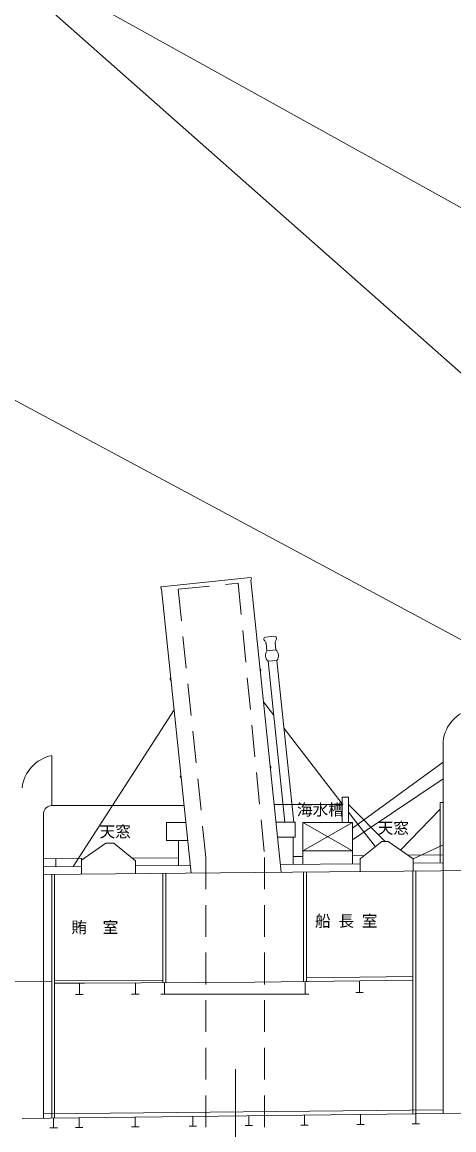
# Model space of a CAD drawing. Units: millimetres, scale not verified. Extents: x -51050 to 51050, y -29700 to 29700.
# Drawn here: x -8072 to 570, y -14981 to 7188 of the extents above; entities that cross this region are included whole.
import ezdxf
from ezdxf.enums import TextEntityAlignment as Align

# ---------------------------------------------------------------- set-up
doc = ezdxf.new("R2010")
doc.units = ezdxf.units.MM
doc.header["$LTSCALE"] = 100
doc.linetypes.add('USER1', pattern=[50.8, 31.75, -6.35, 6.35, -6.35])
doc.linetypes.add('USER2', pattern=[9.525, 6.35, -3.175])
doc.layers.add('0-3_keijou', color=7, linetype='Continuous', lineweight=18)
doc.layers.add('0-6_center', color=7, linetype='USER1', lineweight=18)
doc.layers.add('0-5_text', color=7, linetype='Continuous')
doc.styles.add('ＭＳ ゴシック', font='')
doc.styles.get('ＭＳ ゴシック').set_extended_font_data('MS Gothic')

msp = doc.modelspace()

# ---------------------------------------------------------------- linework, layer by layer
at = {"layer": '0-3_keijou'}
for p, q in [((-9333.6, 9047.4), (12361, -2981.6)), ((-9333.6, 9047.4), (12822.8, -10546.2)), ((-9272.1, 179.2), (12243.5, -11356)), ((-3499.5, -3924.2), (-5287.1, -4109.9)), ((-3494.1, -3976.7), (-2886.8, -9823.7)), ((-5281.6, -4162.3), (-4691.9, -9840.3)), ((-3200, -5120.7), (-3021.9, -5102.2)), ((-3187.3, -5243), (-3171.9, -5392)), ((-3187.3, -5243), (-3171.9, -5392)), ((-3009.1, -5224.5), (-2993.7, -5373.5)), ((-3171.9, -5392), (-2993.7, -5373.5)), ((-3149.9, -5603.5), (-2971.7, -5585)), ((-3149.9, -5603.5), (-2815.3, -8824.8)), ((-2971.7, -5585), (-2635.2, -8824.8)), ((-3038.6, -6675.5), (-3241, -6413.1)), ((-5031.1, -6574.4), (-7054.1, -9711.6)), ((-1666.3, -8453.8), (-2830.4, -6945.2)), ((356.5, -7205.1), (356.5, -14654)), ((-7480, -7488.9), (-7480, -8489)), ((356.5, -7620.4), (-1460.2, -8941)), ((-7645.6, -8641.9), (-7645.6, -14747.1)), ((-7480, -8489), (-4832.2, -8489)), ((-3025.4, -8471.3), (-1666.3, -8471.3)), ((-1536.3, -8466), (-807.9, -9209.5)), ((-1001.7, -9315.1), (-1536.3, -8622.2)), ((-496.2, -9384), (298.2, -8565.2)), ((-5183.1, -8828.7), (-4796.9, -8828.7)), ((-5183.1, -8828.7), (-5183.1, -9186.6)), ((-2990.5, -8824.8), (-2604.3, -8824.8)), ((-2604.3, -8824.8), (-2604.3, -9126)), ((-2453.1, -8827.5), (-2453.1, -9666.3)), ((-1460.2, -8827.5), (-2453.1, -8827.5)), ((-2453.1, -8827.5), (-1460.2, -9396.5)), ((-1460.2, -8827.5), (-1460.2, -9656)), ((-6882.4, -9583.8), (-6399, -9244.7)), ((-6234.5, -9243.5), (-6399, -9244.7)), ((-5802.4, -9598.4), (-6234.5, -9243.5)), ((-5183.1, -9186.6), (-4759.8, -9186.6)), ((-4940.9, -9186.6), (-4940.9, -9690.8)), ((-2959.2, -9126), (-2604.3, -9126)), ((-2646.1, -9126), (-2646.1, -9668.2)), ((-1306.9, -9559.4), (-870.4, -9210)), ((-745.5, -9209.1), (-870.4, -9210)), ((-247, -9558.9), (-745.5, -9209.1)), ((356.5, -9276.5), (-247, -9558.9)), ((-2453.1, -9506.9), (-2646.1, -9509.1)), ((-1224, -9493), (-1460.2, -9495.7)), ((356.5, -9475.1), (-355, -9483.2)), ((-6882.4, -9544.1), (-7645.6, -9555.2)), ((-6882.4, -9709.9), (-7645.6, -9717.5)), ((-7400.8, -9551.6), (-7400.8, -9715.1)), ((-6882.4, -9544.1), (-6882.4, -9861.5)), ((-4940.9, -9536.4), (-5869.8, -9543.1)), ((-5802.4, -9598.4), (-5802.4, -9851.1)), ((-4707.6, -9688.5), (-5802.4, -9699.3)), ((-1306.9, -9655), (-2902.7, -9670.7)), ((-1306.9, -9559.4), (-1306.9, -9807.5)), ((-247, -9558.9), (-247, -9797.3)), ((356.5, -9638.6), (-247, -9644.5)), ((-7480.8, -9867.3), (-7480.8, -14745.2)), ((-7423.1, -14744.5), (-7423.1, -9866.8)), ((-5254.5, -9845.8), (-5254.5, -12035)), ((-5196.8, -12034.7), (-5196.8, -9845.2)), ((-2440.9, -9820.1), (-2440.9, -12014.3)), ((-2383.2, -12013.5), (-2383.2, -9819.6)), ((-248.6, -9802.4), (-248.6, -14661.1)), ((-190.9, -14662.9), (-190.9, -9801.9)), ((-248.6, -11909.3), (-2383.2, -11936)), ((-5254.5, -11982.2), (-7423.1, -11992.2)), ((-6927.6, -12273), (-6927.6, -12043)), ((-5805.9, -12267.5), (-5805.9, -12037.5)), ((-5224.3, -12264.8), (-5224.3, -12034.8)), ((-2405.1, -12264.8), (-2405.1, -12013.8)), ((-1319.3, -12230.2), (-1319.3, -12000.2)), ((-7002.6, -12273), (-6852.6, -12273)), ((-5880.9, -12267.5), (-5730.9, -12267.5)), ((-5299.3, -12264.8), (-5149.3, -12264.8)), ((-5149.3, -12264.8), (-2480.1, -12264.8)), ((-2480.1, -12264.8), (-2330.1, -12264.8)), ((-1394.3, -12230.2), (-1244.3, -12230.2)), ((356.5, -14580.9), (-7645.6, -14658)), ((4360.8, -14589), (356.5, -14654)), ((356.5, -14654), (-8072.5, -14752.1)), ((-7441.8, -14942.4), (-7441.8, -14744.8)), ((-6930.7, -14936.4), (-6930.7, -14738.8)), ((-5807.7, -14923.4), (-5807.7, -14725.7)), ((-4656.8, -14910), (-4656.8, -14712.4)), ((-3533.7, -14896.9), (-3533.7, -14699.3)), ((-2419.4, -14883.9), (-2419.4, -14686.3)), ((-1298.7, -14870.9), (-1298.7, -14673.3)), ((-190.9, -14858), (-190.9, -14660.4)), ((-7516.8, -14942.4), (-7366.8, -14942.4)), ((-7005.7, -14936.4), (-6855.7, -14936.4)), ((-5882.7, -14923.4), (-5732.7, -14923.4)), ((-4731.8, -14910), (-4581.8, -14910)), ((-3608.7, -14896.9), (-3458.7, -14896.9)), ((-2494.4, -14883.9), (-2344.4, -14883.9)), ((-1373.7, -14870.9), (-1223.7, -14870.9)), ((-265.9, -14858), (-115.9, -14858))]:
    msp.add_line(p, q, dxfattribs=at)
at = {"layer": '0-3_keijou', "linetype": 'USER2'}
for p, q in [((-4951.2, -4162.7), (-3747.9, -4037.8)), ((-3747.9, -4037.8), (-3217.6, -9528.9)), ((-3217.6, -9528.9), (-3217.6, -15019))]:
    msp.add_line(p, q, dxfattribs=at)
msp.add_lwpolyline([(-4951.2, -4162.7), (-4393.8, -9528.9), (-4393.8, -15019)], dxfattribs=at)
at = {"layer": '0-3_keijou'}
for points in [[(-1460.2, -9175.8), (-1187.2, -8990.7), (356.5, -7958.4)], [(-1666.3, -8827.5), (-1666.3, -8319.3), (-1536.3, -8319.3), (-1536.3, -8827.5)], [(356.5, -8429.3), (298.2, -8429.3), (298.2, -9639.1)], [(-1460.2, -9396.5), (-2453.1, -9396.5), (-1460.2, -8827.5)], [(1049.6, -9791.9), (-3402.2, -9827.8), (-6901.7, -9861.7), (-7645.6, -9868.9)], [(-7480.8, -12010.4), (-13478.5, -12038.2), (-14684.7, -12049.7)], [(-248.6, -11986.9), (-3417.1, -12026.5), (-6821.4, -12042.2), (-7423.1, -12046.7)]]:
    msp.add_lwpolyline(points, dxfattribs=at)
for centre, radius, start, end in [((-3515.1, -3952.3), 32.1, 310.82296, 61.03627), ((-5266, -4134.2), 32.1, 130.82296, 241.03627), ((-3190, -5164.8), 45.3, 102.81881, 176.16074), ((-3176.6, -5153.8), 59.2, 187.74796, 226.39131), ((-3334.6, -5305.5), 160, 22.99736, 42.87243), ((-3022.6, -5147.4), 45.3, 15.69849, 89.04042), ((-2852.2, -5255.4), 160, 148.9868, 168.86187), ((-3038, -5139.4), 59.2, 325.46792, 4.11127), ((-3038.3, -5485.1), 162.7, 145.13516, 226.72408), ((-3105.2, -5492), 162.7, 325.13516, 46.72408), ((-3325.3, -5779.7), 32.1, 310.82296, 61.03627), ((-5076.2, -5961.5), 32.1, 130.82296, 241.03627), ((1100.1, -7288.2), 748.3, 101.65308, 173.61864), ((-7328.8, -8221.8), 748.3, 101.65308, 173.61864), ((-3122.9, -7727.9), 32.1, 310.82296, 61.03627), ((-4873.9, -7909.8), 32.1, 130.82296, 241.03627), ((-7462.9, -8673.7), 185.5, 95.29739, 170.10799)]:
    msp.add_arc(centre, radius, start, end, dxfattribs=at)
at = {"layer": '0-6_center'}
msp.add_line((-3802, -13764.9), (-3802, -18939.3), dxfattribs=at)

# ---------------------------------------------------------------- texts
at = {"layer": '0-5_text', "style": 'ＭＳ ゴシック'}
for s, p in [('海水槽', (-2569.8, -8755.6)), ('天窓', (-6523, -9194.1)), ('天窓', (-954.9, -9122.8)), ('賄\u3000室', (-7085.8, -11110.5)), ('船 長 室', (-2209.2, -10983.9))]:
    msp.add_text(s, height=229.1, dxfattribs=at).set_placement(p, align=Align.BOTTOM_LEFT)

doc.saveas('drawing.dxf')
